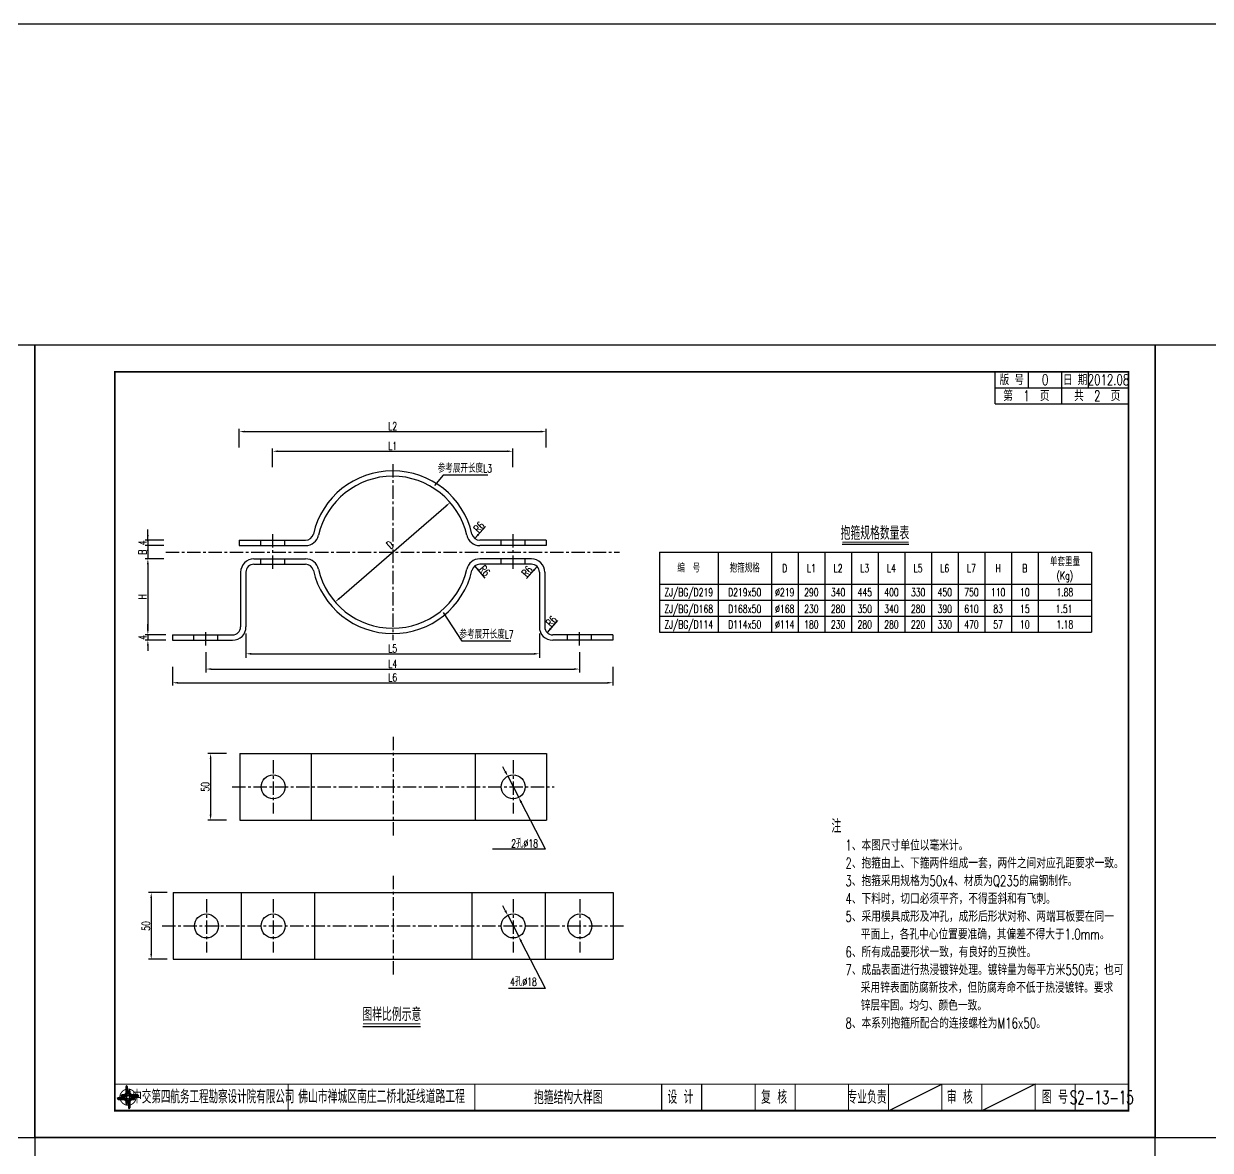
# Model space of a CAD drawing. Extents: x 4349 to 271026, y -15323 to -8945.
# Drawn here: x 7022.8 to 7467.6, y -11889.9 to -11467.5 of the extents above; entities that cross this region are included whole.
import ezdxf
from ezdxf.enums import TextEntityAlignment as Align

# ---------------------------------------------------------------- set-up
doc = ezdxf.new("R2010")
doc.units = 0
doc.header["$LTSCALE"] = 2
doc.header["$PDMODE"] = 32
doc.header["$PDSIZE"] = 0.3
doc.linetypes.add('CENTERX2', pattern=[4, 2.5, -0.5, 0.5, -0.5])
doc.layers.get('0').update_dxf_attribs({"linetype": 'CONTINUOUS'})
doc.layers.get('DEFPOINTS').update_dxf_attribs({"linetype": 'CONTINUOUS'})
for name, color, linetype in [('中线', 2, 'CENTERX2'), ('图框', 7, 'CONTINUOUS'), ('尺寸标注', 4, 'CONTINUOUS'), ('文字', 7, 'CONTINUOUS'), ('文字符号', 7, 'CONTINUOUS'), ('结构2', 7, 'CONTINUOUS')]:
    doc.layers.add(name, color=color, linetype=linetype)
doc.styles.get("Standard").update_dxf_attribs({"font": 'simplex1.shx', "width": 0.7, "bigfont": 'hztxt.shx'})
doc.dimstyles.new('1：10', dxfattribs={"dimtxt": 3, "dimasz": 2, "dimexe": 1, "dimexo": 1, "dimgap": 0.5, "dimtad": 1, "dimrnd": 0.0095, "dimdsep": 46, "dimtxsty": 'Standard', "dimcen": 0.09, "dimclrd": 256, "dimclre": 256, "dimadec": 0, "dimazin": 0, "dimtfac": 1, "dimtix": 1, "dimtmove": 2, "dimatfit": 3, "dimfxl": 0, "dimtolj": 1, "dimtzin": 0, "dimarcsym": 0})
doc.dimstyles.new('1：20', dxfattribs={"dimtxt": 3, "dimasz": 2, "dimexe": 1, "dimexo": 1, "dimgap": 0.5, "dimtad": 1, "dimlfac": 2, "dimrnd": 0.0095, "dimdsep": 46, "dimtxsty": 'Standard', "dimcen": 0.09, "dimclrd": 256, "dimclre": 256, "dimclrt": 256, "dimadec": 0, "dimazin": 0, "dimtfac": 1, "dimtix": 1, "dimtmove": 2, "dimatfit": 3, "dimfxl": 0, "dimtolj": 1, "dimtzin": 0, "dimarcsym": 0})

# ---------------------------------------------------------------- blocks, each defined once
blk = doc.blocks.new('series')
at = {"width": 0.75}
for tag, height, p in [('页码', 4, (-35, -19)), ('图名', 5, (-220, -282)), ('图号', 5, (-20, -282))]:
    blk.add_attdef(tag, text='', height=height, dxfattribs=at).set_placement(p, align=Align.MIDDLE_CENTER)
blk = doc.blocks.new('tb')
at = {"lineweight": -3}
h = blk.add_hatch(color=256, dxfattribs=at)
h.paths.add_polyline_path([(-1.23, -0.13), (-3.78, -0.14), (-4.14, -0.41), (-1.4, -0.44), (-0.56, -1.24), (-0.54, -2.62), (-0.27, -2.2), (-0.26, -1.06)])
h.paths.add_polyline_path([(0.13, -1.08), (0.14, -3.86), (0.41, -4.26), (0.44, -1.24), (1.25, -0.43), (2.66, -0.43), (2.26, -0.16), (1.07, -0.15)])
h.paths.add_polyline_path([(1.08, 0.3), (3.62, 0.3), (4.02, 0.56), (1.25, 0.57), (0.43, 1.39), (0.43, 2.8), (0.16, 2.41), (0.15, 1.24)])
h.paths.add_polyline_path([(-0.28, 1.21), (-0.28, 3.99), (-0.56, 4.39), (-0.57, 1.41), (-1.38, 0.6), (-2.74, 0.56), (-2.33, 0.3), (-1.2, 0.29)])
for p, q in [((-1.38, 0.6), (-2.74, 0.56)), ((-0.57, 1.41), (-1.38, 0.6)), ((-0.56, 4.39), (-0.57, 1.41)), ((0.43, 2.8), (0.43, 1.39)), ((0.43, 1.39), (1.25, 0.57)), ((1.25, 0.57), (4.02, 0.56)), ((-4.14, -0.41), (-1.4, -0.44)), ((-1.4, -0.44), (-0.56, -1.24)), ((-0.56, -1.24), (-0.54, -2.62)), ((0.41, -4.26), (0.44, -1.24)), ((0.44, -1.24), (1.25, -0.43)), ((1.25, -0.43), (2.66, -0.43))]:
    blk.add_line(p, q, dxfattribs=at)
at = {"lineweight": -3, "const_width": 0.35, "flags": 128}
for points in [[(-0.9, 3.02, 0.324167), (-3.16, -0.14)], [(2.88, 0.92, 0.324403), (-0.24, 3.15)], [(0.75, -2.86, 0.325418), (3.02, 0.26)], [(-2.98, -0.76, 0.322976), (0.14, -2.98)]]:
    blk.add_lwpolyline(points, format="xyb", dxfattribs=at)
at = {"lineweight": -3, "flags": 128}
for points in [[(-0.9, 3.99), (-0.9, 1.58), (-1.53, 0.91), (-2.34, 0.91), (-2.74, 0.56), (-2.33, 0.3), (-1.2, 0.29), (-0.28, 1.21), (-0.28, 3.99), (-0.56, 4.39)], [(-0.04, 0.77), (0.68, 0.04), (-0.04, -0.69), (-0.77, 0.05)], [(3.62, 0.92), (1.43, 0.92), (0.77, 1.54), (0.77, 2.38), (0.43, 2.8), (0.16, 2.41), (0.15, 1.24), (1.08, 0.3), (3.62, 0.3), (4.02, 0.56)], [(-3.73, -0.76), (-1.54, -0.76), (-0.89, -1.39), (-0.89, -2.21), (-0.54, -2.62), (-0.27, -2.2), (-0.26, -1.06), (-1.23, -0.13), (-3.78, -0.14), (-4.14, -0.41)], [(0.75, -3.85), (0.75, -1.43), (1.4, -0.78), (2.26, -0.78), (2.66, -0.43), (2.26, -0.16), (1.07, -0.15), (0.13, -1.08), (0.14, -3.86), (0.41, -4.26)]]:
    blk.add_lwpolyline(points, close=True, dxfattribs=at)
blk = doc.blocks.new('DIM')
at = {"color": 4}
blk.add_lwpolyline([(-1, -0.1, 0.2, 0, 0), (0, 0, 0, 0, 0)], format="xyseb", dxfattribs=at)
blk = doc.blocks.new('*D362')
at = {"layer": 'DEFPOINTS', "color": 0, "linetype": 'Continuous'}
for p in [(7218.59, -11620.44), (7103.59, -11661.15), (7218.59, -11661.15)]:
    blk.add_point(p, dxfattribs=at)
at = {"layer": '尺寸标注', "linetype": 'Continuous', "lineweight": -2}
for p, q in [((7103.59, -11626.44), (7103.59, -11619.44)), ((7105.59, -11620.44), (7216.59, -11620.44)), ((7218.59, -11626.44), (7218.59, -11619.44))]:
    blk.add_line(p, q, dxfattribs=at)
at = {"layer": '尺寸标注', "linetype": 'Continuous'}
for points in [[(7105.59, -11620.1), (7105.59, -11620.77), (7103.59, -11620.44)], [(7216.59, -11620.1), (7216.59, -11620.77), (7218.59, -11620.44)]]:
    blk.add_solid(points, dxfattribs=at)
at = {"layer": '尺寸标注', "color": 0, "linetype": 'Continuous', "insert": (7161.09, -11618.44), "char_height": 3, "attachment_point": 5}
blk.add_mtext('\\A1;L2', dxfattribs=at)
blk = doc.blocks.new('*D363')
at = {"layer": 'DEFPOINTS', "color": 0, "linetype": 'Continuous'}
for p in [(7206.09, -11627.82), (7116.09, -11658.9), (7206.09, -11658.9)]:
    blk.add_point(p, dxfattribs=at)
at = {"layer": '尺寸标注', "linetype": 'Continuous', "lineweight": -2}
for p, q in [((7116.09, -11633.82), (7116.09, -11626.82)), ((7206.09, -11633.82), (7206.09, -11626.82)), ((7118.09, -11627.82), (7204.09, -11627.82))]:
    blk.add_line(p, q, dxfattribs=at)
at = {"layer": '尺寸标注', "linetype": 'Continuous'}
for points in [[(7118.09, -11627.49), (7118.09, -11628.15), (7116.09, -11627.82)], [(7204.09, -11627.49), (7204.09, -11628.15), (7206.09, -11627.82)]]:
    blk.add_solid(points, dxfattribs=at)
at = {"layer": '尺寸标注', "color": 0, "linetype": 'Continuous', "insert": (7161.09, -11625.82), "char_height": 3, "attachment_point": 5}
blk.add_mtext('\\A1;L1', dxfattribs=at)
blk = doc.blocks.new('*D364')
at = {"layer": 'DEFPOINTS', "color": 0, "linetype": 'Continuous'}
for p in [(7103.59, -11661.15), (7069.31, -11663.15), (7103.59, -11663.15)]:
    blk.add_point(p, dxfattribs=at)
at = {"layer": '尺寸标注', "linetype": 'Continuous', "lineweight": -2}
for p, q in [((7069.31, -11659.15), (7069.31, -11657.15)), ((7075.31, -11661.15), (7068.31, -11661.15)), ((7069.31, -11661.15), (7069.31, -11663.15)), ((7075.31, -11663.15), (7068.31, -11663.15)), ((7069.31, -11665.15), (7069.31, -11667.15))]:
    blk.add_line(p, q, dxfattribs=at)
at = {"layer": '尺寸标注', "linetype": 'Continuous'}
for points in [[(7068.98, -11659.15), (7069.64, -11659.15), (7069.31, -11661.15)], [(7068.98, -11665.15), (7069.64, -11665.15), (7069.31, -11663.15)]]:
    blk.add_solid(points, dxfattribs=at)
at = {"layer": '尺寸标注', "linetype": 'Continuous', "insert": (7067.31, -11662.15), "char_height": 3, "attachment_point": 5, "rotation": 90}
blk.add_mtext('\\A1;4', dxfattribs=at)
blk = doc.blocks.new('*D365')
at = {"layer": 'DEFPOINTS', "color": 0, "linetype": 'Continuous'}
for p in [(7103.59, -11663.15), (7069.31, -11668.15), (7109.09, -11668.15)]:
    blk.add_point(p, dxfattribs=at)
at = {"layer": '尺寸标注', "linetype": 'Continuous', "lineweight": -2}
for p, q in [((7069.31, -11661.15), (7069.31, -11659.15)), ((7075.31, -11663.15), (7068.31, -11663.15)), ((7069.31, -11663.15), (7069.31, -11668.15)), ((7075.31, -11668.15), (7068.31, -11668.15)), ((7069.31, -11670.15), (7069.31, -11672.15))]:
    blk.add_line(p, q, dxfattribs=at)
at = {"layer": '尺寸标注', "linetype": 'Continuous'}
for points in [[(7068.98, -11661.15), (7069.64, -11661.15), (7069.31, -11663.15)], [(7068.98, -11670.15), (7069.64, -11670.15), (7069.31, -11668.15)]]:
    blk.add_solid(points, dxfattribs=at)
at = {"layer": '尺寸标注', "linetype": 'Continuous', "insert": (7067.31, -11665.65), "char_height": 3, "attachment_point": 5, "rotation": 90}
blk.add_mtext('\\A1;B', dxfattribs=at)
blk = doc.blocks.new('*D366')
at = {"layer": 'DEFPOINTS', "color": 0, "linetype": 'Continuous'}
for p in [(7109.09, -11668.15), (7069.31, -11696.65), (7101.09, -11696.65)]:
    blk.add_point(p, dxfattribs=at)
at = {"layer": '尺寸标注', "linetype": 'Continuous', "lineweight": -2}
for p, q in [((7075.31, -11668.15), (7068.31, -11668.15)), ((7069.31, -11670.15), (7069.31, -11694.65)), ((7075.31, -11696.65), (7068.31, -11696.65))]:
    blk.add_line(p, q, dxfattribs=at)
at = {"layer": '尺寸标注', "linetype": 'Continuous'}
for points in [[(7068.98, -11670.15), (7069.64, -11670.15), (7069.31, -11668.15)], [(7068.98, -11694.65), (7069.64, -11694.65), (7069.31, -11696.65)]]:
    blk.add_solid(points, dxfattribs=at)
at = {"layer": '尺寸标注', "linetype": 'Continuous', "insert": (7067.31, -11682.4), "char_height": 3, "attachment_point": 5, "rotation": 90}
blk.add_mtext('\\A1;H', dxfattribs=at)
blk = doc.blocks.new('*D367')
at = {"layer": 'DEFPOINTS', "color": 0, "linetype": 'Continuous'}
for p in [(7078.59, -11696.65), (7069.31, -11698.65), (7078.59, -11698.65)]:
    blk.add_point(p, dxfattribs=at)
at = {"layer": '尺寸标注', "linetype": 'Continuous', "lineweight": -2}
for p, q in [((7069.31, -11694.65), (7069.31, -11692.65)), ((7075.31, -11696.65), (7068.31, -11696.65)), ((7069.31, -11696.65), (7069.31, -11698.65)), ((7075.31, -11698.65), (7068.31, -11698.65)), ((7069.31, -11700.65), (7069.31, -11702.65))]:
    blk.add_line(p, q, dxfattribs=at)
at = {"layer": '尺寸标注', "linetype": 'Continuous'}
for points in [[(7068.98, -11694.65), (7069.64, -11694.65), (7069.31, -11696.65)], [(7068.98, -11700.65), (7069.64, -11700.65), (7069.31, -11698.65)]]:
    blk.add_solid(points, dxfattribs=at)
at = {"layer": '尺寸标注', "linetype": 'Continuous', "insert": (7067.31, -11697.65), "char_height": 3, "attachment_point": 5, "rotation": 90}
blk.add_mtext('\\A1;4', dxfattribs=at)
blk = doc.blocks.new('*D368')
at = {"layer": 'DEFPOINTS', "color": 0, "linetype": 'Continuous'}
for p in [(7078.59, -11698.65), (7243.59, -11698.65), (7243.59, -11714.59)]:
    blk.add_point(p, dxfattribs=at)
at = {"layer": '尺寸标注', "linetype": 'Continuous', "lineweight": -2}
for p, q in [((7078.59, -11708.59), (7078.59, -11715.59)), ((7243.59, -11708.59), (7243.59, -11715.59)), ((7080.59, -11714.59), (7241.59, -11714.59))]:
    blk.add_line(p, q, dxfattribs=at)
at = {"layer": '尺寸标注', "linetype": 'Continuous'}
for points in [[(7080.59, -11714.26), (7080.59, -11714.93), (7078.59, -11714.59)], [(7241.59, -11714.26), (7241.59, -11714.93), (7243.59, -11714.59)]]:
    blk.add_solid(points, dxfattribs=at)
at = {"layer": '尺寸标注', "linetype": 'Continuous', "insert": (7161.09, -11712.59), "char_height": 3, "attachment_point": 5}
blk.add_mtext('\\A1;L6', dxfattribs=at)
blk = doc.blocks.new('*D369')
at = {"layer": 'DEFPOINTS', "color": 0, "linetype": 'Continuous'}
for p in [(7091.09, -11700.65), (7231.09, -11700.65), (7231.09, -11709.46)]:
    blk.add_point(p, dxfattribs=at)
at = {"layer": '尺寸标注', "linetype": 'Continuous', "lineweight": -2}
for p, q in [((7091.09, -11703.46), (7091.09, -11710.46)), ((7231.09, -11703.46), (7231.09, -11710.46)), ((7093.09, -11709.46), (7229.09, -11709.46))]:
    blk.add_line(p, q, dxfattribs=at)
at = {"layer": '尺寸标注', "linetype": 'Continuous'}
for points in [[(7093.09, -11709.13), (7093.09, -11709.79), (7091.09, -11709.46)], [(7229.09, -11709.13), (7229.09, -11709.79), (7231.09, -11709.46)]]:
    blk.add_solid(points, dxfattribs=at)
at = {"layer": '尺寸标注', "linetype": 'Continuous', "insert": (7161.09, -11707.46), "char_height": 3, "attachment_point": 5}
blk.add_mtext('\\A1;L4', dxfattribs=at)
blk = doc.blocks.new('*D370')
at = {"layer": 'DEFPOINTS', "color": 0, "linetype": 'Continuous'}
for p in [(7106.09, -11690.9), (7216.09, -11690.9), (7216.09, -11703.73)]:
    blk.add_point(p, dxfattribs=at)
at = {"layer": '尺寸标注', "linetype": 'Continuous', "lineweight": -2}
for p, q in [((7106.09, -11697.73), (7106.09, -11704.73)), ((7216.09, -11697.73), (7216.09, -11704.73)), ((7108.09, -11703.73), (7214.09, -11703.73))]:
    blk.add_line(p, q, dxfattribs=at)
at = {"layer": '尺寸标注', "linetype": 'Continuous'}
for points in [[(7108.09, -11703.4), (7108.09, -11704.07), (7106.09, -11703.73)], [(7214.09, -11703.4), (7214.09, -11704.07), (7216.09, -11703.73)]]:
    blk.add_solid(points, dxfattribs=at)
at = {"layer": '尺寸标注', "linetype": 'Continuous', "insert": (7161.09, -11701.73), "char_height": 3, "attachment_point": 5}
blk.add_mtext('\\A1;L5', dxfattribs=at)
blk = doc.blocks.new('*D371')
at = {"layer": 'DEFPOINTS', "color": 0, "linetype": 'Continuous'}
for p in [(7182.64, -11647), (7139.54, -11684.3)]:
    blk.add_point(p, dxfattribs=at)
at = {"layer": '尺寸标注', "linetype": 'Continuous', "lineweight": -2}
blk.add_line((7141.05, -11683), (7181.12, -11648.31), dxfattribs=at)
at = {"layer": '尺寸标注', "linetype": 'Continuous'}
for points in [[(7180.9, -11648.06), (7181.34, -11648.56), (7182.64, -11647)], [(7140.83, -11682.74), (7141.27, -11683.25), (7139.54, -11684.3)]]:
    blk.add_solid(points, dxfattribs=at)
at = {"layer": '尺寸标注', "linetype": 'Continuous', "insert": (7160.08, -11662.87), "char_height": 3, "attachment_point": 5, "rotation": 40.8743}
blk.add_mtext('\\A1;D', dxfattribs=at)
blk = doc.blocks.new('*D372')
at = {"layer": 'DEFPOINTS', "color": 0, "linetype": 'Continuous'}
for p in [(7103.77, -11741.1), (7092.83, -11766.1), (7103.77, -11766.1)]:
    blk.add_point(p, dxfattribs=at)
at = {"layer": '尺寸标注', "linetype": 'Continuous', "lineweight": -2}
for p, q in [((7098.83, -11741.1), (7091.83, -11741.1)), ((7092.83, -11743.1), (7092.83, -11764.1)), ((7098.83, -11766.1), (7091.83, -11766.1))]:
    blk.add_line(p, q, dxfattribs=at)
at = {"layer": '尺寸标注', "linetype": 'Continuous'}
for points in [[(7092.5, -11743.1), (7093.17, -11743.1), (7092.83, -11741.1)], [(7092.5, -11764.1), (7093.17, -11764.1), (7092.83, -11766.1)]]:
    blk.add_solid(points, dxfattribs=at)
at = {"layer": '尺寸标注', "linetype": 'Continuous', "insert": (7090.83, -11753.6), "char_height": 3, "attachment_point": 5, "rotation": 90}
blk.add_mtext('\\A1;50', dxfattribs=at)
blk = doc.blocks.new('*D373')
at = {"layer": 'DEFPOINTS', "color": 0, "linetype": 'Continuous'}
for p in [(7078.77, -11793.26), (7070.57, -11818.26), (7078.77, -11818.26)]:
    blk.add_point(p, dxfattribs=at)
at = {"layer": '尺寸标注', "linetype": 'Continuous', "lineweight": -2}
for p, q in [((7076.57, -11793.26), (7069.57, -11793.26)), ((7070.57, -11795.26), (7070.57, -11816.26)), ((7076.57, -11818.26), (7069.57, -11818.26))]:
    blk.add_line(p, q, dxfattribs=at)
at = {"layer": '尺寸标注', "linetype": 'Continuous'}
for points in [[(7070.24, -11795.26), (7070.9, -11795.26), (7070.57, -11793.26)], [(7070.24, -11816.26), (7070.9, -11816.26), (7070.57, -11818.26)]]:
    blk.add_solid(points, dxfattribs=at)
at = {"layer": '尺寸标注', "linetype": 'Continuous', "insert": (7068.57, -11805.76), "char_height": 3, "attachment_point": 5, "rotation": 90}
blk.add_mtext('\\A1;50', dxfattribs=at)
blk = doc.blocks.new('12345')
at = {"layer": '图框'}
blk.add_lwpolyline([(4926.93, -9362.88), (4926.93, -9065.88), (4506.93, -9065.88), (4506.93, -9362.88)], close=True, dxfattribs=at)
blk = doc.blocks.new('123456')
at = {"layer": '图框', "linetype": 'Continuous'}
blk.add_blockref('12345', (0, -2522.15), dxfattribs=at)

msp = doc.modelspace()

# ---------------------------------------------------------------- linework, layer by layer
at = {"layer": '中线'}
for p, q in [((7161.08523, -11632.65352), (7161.08523, -11698.65352)), ((7111.58523, -11661.15352), (7111.58523, -11663.15352)), ((7116.08523, -11658.90352), (7116.08523, -11672.40352)), ((7120.58523, -11661.15352), (7120.58523, -11663.15352)), ((7201.58523, -11661.15352), (7201.58523, -11663.15352)), ((7206.08523, -11658.90352), (7206.08523, -11672.40352)), ((7210.58523, -11661.15352), (7210.58523, -11663.15352)), ((7076.08523, -11665.65352), (7246.08523, -11665.65352)), ((7111.58523, -11668.15352), (7111.58523, -11670.15352)), ((7120.58523, -11668.15352), (7120.58523, -11670.15352)), ((7201.58523, -11668.15352), (7201.58523, -11670.15352)), ((7210.58523, -11668.15352), (7210.58523, -11670.15352)), ((7086.58523, -11698.65352), (7086.58523, -11696.65352)), ((7091.08523, -11700.65352), (7091.08523, -11694.65352)), ((7095.58523, -11698.65352), (7095.58523, -11696.65352)), ((7226.58523, -11698.65352), (7226.58523, -11696.65352)), ((7231.08523, -11700.65352), (7231.08523, -11694.65352)), ((7235.58523, -11698.65352), (7235.58523, -11696.65352)), ((7161.27421, -11734.85481), (7161.27421, -11772.35481)), ((7116.27421, -11743.60481), (7116.27421, -11763.60481)), ((7206.27421, -11743.60481), (7206.27421, -11763.60481)), ((7100.89921, -11753.60481), (7221.64921, -11753.60481)), ((7161.27421, -11787.01423), (7161.27421, -11824.51423)), ((7091.27421, -11795.76423), (7091.27421, -11815.76423)), ((7116.27421, -11795.76423), (7116.27421, -11815.76423)), ((7206.27421, -11795.76423), (7206.27421, -11815.76423)), ((7231.27421, -11795.76423), (7231.27421, -11815.76423)), ((7074.64921, -11805.76423), (7247.89921, -11805.76423))]:
    msp.add_line(p, q, dxfattribs=at)
at = {"layer": '图框'}
for p, q in [((7386.92857, -11610.02657), (7386.92857, -11598.02657)), ((7399.42857, -11604.02657), (7399.42857, -11598.02657)), ((7411.92857, -11604.02657), (7411.92857, -11598.02657)), ((7421.92857, -11604.02657), (7421.92857, -11598.02657)), ((7386.92857, -11604.02657), (7436.92857, -11604.02657)), ((7411.92857, -11610.02657), (7411.92857, -11604.02657)), ((7386.92857, -11610.02657), (7436.92857, -11610.02657)), ((7401.92858, -11865.02657), (7381.92858, -11875.02657))]:
    msp.add_line(p, q, dxfattribs=at)
at = {"layer": '图框', "linetype": 'Continuous'}
msp.add_line((7346.92858, -11875.02657), (7366.92858, -11865.02657), dxfattribs=at)
msp.add_lwpolyline([(4349.44171, -11467.53445), (7922.30761, -11467.53445), (7922.30761, -12858.22414), (4349.44171, -12858.22414)], close=True, dxfattribs=at)
at = {"layer": '图框'}
for points, const_width in [([(7436.92857, -11598.02657), (7056.92857, -11598.02657), (7056.92858, -11875.02657), (7436.92858, -11875.02657), (7436.92857, -11598.02657)], 0.7), ([(7056.92858, -11865.02657), (7436.92858, -11865.02657)], 0.4), ([(7121.92858, -11865.02657), (7121.92858, -11875.02657)], 0.4), ([(7191.92858, -11875.02657), (7191.92858, -11865.02657)], 0.4), ([(7261.92858, -11875.02657), (7261.92858, -11865.02657)], 0.4), ([(7276.92858, -11875.02657), (7276.92858, -11865.02657)], 0.4), ([(7296.92858, -11875.02657), (7296.92858, -11865.02657)], 0.4), ([(7311.92858, -11875.02657), (7311.92858, -11865.02657)], 0.4), ([(7331.92858, -11875.02657), (7331.92858, -11865.02657)], 0.4), ([(7331.92858, -11875.02657), (7331.92858, -11865.02657)], 0.4), ([(7346.92858, -11875.02657), (7346.92858, -11865.02657)], 0.4), ([(7366.92858, -11875.02657), (7366.92858, -11865.02657)], 0.4), ([(7381.92858, -11875.02657), (7381.92858, -11865.02657)], 0.4), ([(7401.92858, -11875.02657), (7401.92858, -11865.02657)], 0.4), ([(7416.92858, -11875.02657), (7416.92858, -11865.02657)], 0.4)]:
    msp.add_lwpolyline(points, dxfattribs=dict(at, const_width=const_width))
at = {"layer": '尺寸标注'}
for p, q in [((7180.04127, -11636.77512), (7176.72643, -11640.681)), ((7196.76148, -11636.77512), (7180.04127, -11636.77512)), ((7195.83475, -11655.9987), (7191.88507, -11660.51533)), ((7195.81573, -11675.32336), (7191.86605, -11670.80672)), ((7211.25687, -11675.54883), (7215.20655, -11671.0322)), ((7187.11758, -11699.02198), (7180.08119, -11688.26715)), ((7222.93261, -11691.27322), (7218.98293, -11695.78986)), ((7076.08523, -11696.65352), (7072.90653, -11696.65352)), ((7076.08523, -11696.65352), (7072.90653, -11696.65352)), ((7106.08523, -11696.15352), (7106.08523, -11705.23377)), ((7216.08523, -11696.15352), (7216.08523, -11705.23377)), ((7076.08523, -11698.65352), (7072.90653, -11698.65352)), ((7205.43085, -11699.02198), (7187.11758, -11699.02198)), ((7091.08523, -11703.15352), (7091.08523, -11710.73394)), ((7231.08523, -11703.15352), (7231.08523, -11710.73394)), ((7203.2891, -11747.8308), (7202.37061, -11746.05419)), ((7204.2076, -11749.60742), (7208.34082, -11757.6022)), ((7218.38809, -11777.03638), (7209.25931, -11759.37882)), ((7218.38809, -11777.03638), (7198.54459, -11777.03638)), ((7203.2891, -11799.99023), (7202.37061, -11798.21361)), ((7204.2076, -11801.76684), (7208.34082, -11809.76162)), ((7218.38809, -11829.1958), (7209.25931, -11811.53824)), ((7218.38809, -11829.1958), (7204.51922, -11829.1958))]:
    msp.add_line(p, q, dxfattribs=at)
for centre in [(7116.27421, -11753.60481), (7206.27421, -11753.60481), (7091.27421, -11805.76423), (7116.27421, -11805.76423), (7206.27421, -11805.76423), (7231.27421, -11805.76423)]:
    msp.add_circle(centre, 4.5, dxfattribs=at)
at = {"layer": '文字'}
for p, q in [((7329.60309, -11662.68226), (7354.52724, -11662.68226)), ((7283.06517, -11665.68226), (7283.06517, -11695.68226)), ((7303.06517, -11665.68226), (7303.06517, -11695.68226)), ((7313.06517, -11665.68226), (7313.06517, -11695.68226)), ((7323.06517, -11665.68226), (7323.06517, -11695.68226)), ((7333.06517, -11665.68226), (7333.06517, -11695.68226)), ((7343.06517, -11665.68226), (7343.06517, -11695.68226)), ((7353.06517, -11665.68226), (7353.06517, -11695.68226)), ((7363.06517, -11665.68226), (7363.06517, -11695.68226)), ((7373.06517, -11665.68226), (7373.06517, -11695.68226)), ((7383.06517, -11665.68226), (7383.06517, -11695.68226)), ((7393.06517, -11665.68226), (7393.06517, -11695.68226)), ((7403.06517, -11665.68226), (7403.06517, -11695.68226)), ((7261.06517, -11677.68226), (7423.06517, -11677.68226)), ((7261.06517, -11683.68226), (7423.06517, -11683.68226)), ((7261.06517, -11689.68226), (7423.06517, -11689.68226)), ((7149.95392, -11843.50025), (7171.51469, -11843.50025))]:
    msp.add_line(p, q, dxfattribs=at)
at = {"layer": '文字', "const_width": 0.4}
for points in [[(7329.60309, -11661.85807), (7354.52724, -11661.85807)], [(7149.95392, -11842.50025), (7171.51469, -11842.50025)]]:
    msp.add_lwpolyline(points, dxfattribs=at)
at = {"layer": '文字符号', "color": 1}
for p, q in [((7261.06517, -11665.68226), (7261.06517, -11695.68226)), ((7261.06517, -11665.68226), (7423.06517, -11665.68226)), ((7423.06517, -11665.68226), (7423.06517, -11695.68226)), ((7261.06517, -11695.68226), (7423.06517, -11695.68226))]:
    msp.add_line(p, q, dxfattribs=at)
at = {"layer": '结构2'}
for p, q in [((7103.58523, -11661.15352), (7128.43557, -11661.15352)), ((7103.58523, -11661.15352), (7103.58523, -11663.15352)), ((7218.58523, -11661.15352), (7193.73488, -11661.15352)), ((7218.58523, -11661.15352), (7218.58523, -11663.15352)), ((7103.58523, -11663.15352), (7128.43557, -11663.15352)), ((7218.58523, -11663.15352), (7193.73488, -11663.15352)), ((7109.08523, -11668.15352), (7128.43557, -11668.15352)), ((7109.08523, -11670.15352), (7128.43557, -11670.15352)), ((7213.08523, -11668.15352), (7193.73488, -11668.15352)), ((7213.08523, -11670.15352), (7193.73488, -11670.15352)), ((7104.08523, -11673.15352), (7104.08523, -11693.65352)), ((7106.08523, -11673.15352), (7106.08523, -11693.65352)), ((7216.08523, -11673.15352), (7216.08523, -11693.65352)), ((7218.08523, -11673.15352), (7218.08523, -11693.65352)), ((7078.58523, -11696.65352), (7078.58523, -11698.65352)), ((7078.58523, -11696.65352), (7101.08523, -11696.65352)), ((7243.58523, -11696.65352), (7221.08523, -11696.65352)), ((7243.58523, -11696.65352), (7243.58523, -11698.65352)), ((7078.58523, -11698.65352), (7101.08523, -11698.65352)), ((7243.58523, -11698.65352), (7221.08523, -11698.65352)), ((7103.77421, -11741.10481), (7103.77421, -11766.10481)), ((7103.77421, -11741.10481), (7218.77421, -11741.10481)), ((7130.49338, -11741.10481), (7130.49338, -11766.10481)), ((7192.05503, -11741.10481), (7192.05503, -11766.10481)), ((7218.77421, -11741.10481), (7218.77421, -11766.10481)), ((7103.77421, -11766.10481), (7218.77421, -11766.10481)), ((7078.77421, -11793.26423), (7243.77421, -11793.26423)), ((7078.77421, -11793.26423), (7078.77421, -11818.26423)), ((7104.27421, -11793.26423), (7104.27421, -11818.26423)), ((7131.73927, -11793.26423), (7131.73927, -11818.26423)), ((7190.80914, -11793.26423), (7190.80914, -11818.26423)), ((7218.27421, -11793.26423), (7218.27421, -11818.26423)), ((7243.77421, -11793.26423), (7243.77421, -11818.26423)), ((7078.77421, -11818.26423), (7243.77421, -11818.26423))]:
    msp.add_line(p, q, dxfattribs=at)
for centre, radius, start, end in [((7161.08523, -11665.65352), 30.5, 12.937062, 167.062938), ((7161.08523, -11665.65352), 28.5, 12.937062, 167.062938), ((7128.43557, -11658.15352), 3, 270, 347.062938), ((7128.43557, -11658.15352), 5, 270, 347.062938), ((7193.73488, -11658.15352), 5, 192.937062, 270), ((7193.73488, -11658.15352), 3, 192.937062, 270), ((7109.08523, -11673.15352), 5, 90, 180), ((7109.08523, -11673.15352), 3, 90, 180), ((7128.43557, -11673.15352), 5, 12.937062, 90), ((7128.43557, -11673.15352), 3, 12.937062, 90), ((7193.73488, -11673.15352), 5, 90, 167.062938), ((7193.73488, -11673.15352), 3, 90, 167.062938), ((7213.08523, -11673.15352), 5, 0, 90), ((7213.08523, -11673.15352), 3, 0, 90), ((7161.08523, -11665.65352), 30.5, 192.937062, 347.062938), ((7161.08523, -11665.65352), 28.5, 192.937062, 347.062938), ((7101.08523, -11693.65352), 3, 270, 0), ((7101.08523, -11693.65352), 5, 270, 0), ((7221.08523, -11693.65352), 5, 180, 270), ((7221.08523, -11693.65352), 3, 180, 270)]:
    msp.add_arc(centre, radius, start, end, dxfattribs=at)

# ---------------------------------------------------------------- block references
at = {"layer": '图框', "color": 1, "linetype": 'Continuous'}
for p in [(2100, 0), (2520, 0), (2940, 0), (2520, -297)]:
    msp.add_blockref('123456', p, dxfattribs=at)
at = {"layer": '图框'}
ref = msp.add_blockref('series', (7446.92858, -11588.02657), dxfattribs=at)
ref.add_attrib('页码', '第  1  页    共  2  页', dxfattribs={"layer": '0', "height": 4, "width": 0.7}).set_placement((7411.92857, -11607.02657), align=Align.MIDDLE_CENTER)
ref.add_attrib('图名', '抱箍结构大样图', dxfattribs={"layer": '0', "height": 5, "width": 0.7}).set_placement((7226.92858, -11870.02657), align=Align.MIDDLE_CENTER)
ref.add_attrib('图号', 'S2-13-15', dxfattribs={"layer": '0', "height": 5, "width": 0.65}).set_placement((7426.92858, -11870.02657), align=Align.MIDDLE_CENTER)
at = {"layer": '图框', "lineweight": -3}
msp.add_blockref('tb', (7061.92431, -11870.02123), dxfattribs=at)
at = {"layer": '尺寸标注', "zscale": 2}
for p, xscale, yscale, rotation in [((7191.88507, -11660.51533), 1.999999999999997, 2, 228.8311447301765), ((7191.84903, -11660.48307), -1.99999999999983, 1.999999999999091, 47.48579792376551), ((7191.86605, -11670.80672), -2.000000000000681, 2, 311.1688552698063), ((7191.86605, -11670.80672), 2.000000000000681, 2, 131.1688552698063), ((7215.20655, -11671.0322), -2.00000000000051, 2.000000000000909, 228.8311447301201), ((7215.20655, -11671.0322), 2.000000000000681, 2, 48.83114473019368), ((7218.98293, -11695.78986), 1.999999999999997, 2, 228.8311447301765), ((7218.98293, -11695.78986), -2.000000000000681, 1.999999999999091, 48.83114473019367), ((7204.2076, -11749.60742), 2.000000000000345, 2, 297.3385173287814), ((7204.2076, -11749.60742), -2.000000000000346, 2, 117.3385173287815), ((7208.34082, -11757.6022), -2.000000000000359, 2.000000000000455, 297.3385173288106), ((7208.34082, -11757.6022), 2.000000000000345, 2, 117.3385173287814), ((7204.2076, -11801.76684), 2.000000000000345, 2, 297.3385173287814), ((7204.2076, -11801.76684), -2.000000000000358, 2.000000000000455, 117.3385173288105), ((7208.34082, -11809.76162), -2.000000000000345, 2, 297.3385173287814), ((7208.34082, -11809.76162), 2.000000000000345, 2, 117.3385173287814)]:
    msp.add_blockref('DIM', p, dxfattribs=dict(at, xscale=xscale, yscale=yscale, rotation=rotation))

# ---------------------------------------------------------------- texts
at = {"layer": '图框'}
for s, height, width, p in [('版 号', 4, 0.7, (7393.17857, -11601.02657)), ('0', 4, 0.7, (7405.67857, -11601.02657)), ('日 期', 4, 0.7, (7416.92857, -11601.02657)), ('2012.08', 4, 0.7, (7429.42857, -11601.02657)), ('中交第四航务工程勘察设计院有限公司', 5, 0.65, (7093.85942, -11869.77813)), ('佛山市禅城区南庄二桥北延线道路工程', 5, 0.7, (7156.92858, -11869.71187)), ('设 计', 5, 0.7, (7268.97324, -11869.93198)), ('复 核', 5, 0.7, (7304.06806, -11869.93198)), ('专业负责', 5, 0.7, (7338.9188, -11869.93198)), ('审 核', 5, 0.7, (7373.69261, -11869.93198)), ('图 号', 5, 0.7, (7409.31178, -11869.93198))]:
    msp.add_text(s, height=height, dxfattribs=dict(at, width=width)).set_placement(p, align=Align.MIDDLE_CENTER)
at = {"layer": '尺寸标注', "char_height": 3, "attachment_point": 5}
for insert, rotation in [((7193.51277, -11656.24352), 48.8311447), ((7195.55321, -11672.60695), 311.1688553), ((7211.51939, -11672.83243), 48.8311447), ((7220.61063, -11691.51804), 48.8311447)]:
    msp.add_mtext('\\A1;R6', dxfattribs=dict(at, insert=insert, rotation=rotation))
at = {"layer": '文字', "width": 0.7}
for s, height, p in [('参考展开长度L3', 3, (7188.1412, -11634.27512)), ('抱箍规格数量表', 5, (7341.86803, -11658.47185)), ('编  号', 3, (7272.06517, -11671.68226)), ('抱箍规格', 3, (7293.06517, -11671.68226)), ('D', 3, (7308.06517, -11671.68226)), ('L1', 3, (7318.06517, -11671.68226)), ('L2', 3, (7328.06517, -11671.68226)), ('L3', 3, (7338.06517, -11671.68226)), ('L4', 3, (7348.06517, -11671.68226)), ('L5', 3, (7358.06517, -11671.68226)), ('L6', 3, (7368.06517, -11671.68226)), ('L7', 3, (7378.06517, -11671.68226)), ('H', 3, (7388.06517, -11671.68226)), ('B', 3, (7398.06517, -11671.68226)), ('单套重量', 3, (7413.1344, -11669.30828)), ('(Kg)', 3, (7413.06517, -11674.41373)), ('ZJ/BG/D219', 3, (7272.06517, -11680.68226)), ('D219x50', 3, (7293.06517, -11680.68226)), ('%%c219', 3, (7308.06517, -11680.68226)), ('290', 3, (7318.06517, -11680.68226)), ('340', 3, (7328.06517, -11680.68226)), ('445', 3, (7338.06517, -11680.68226)), ('400', 3, (7348.06517, -11680.68226)), ('330', 3, (7358.06517, -11680.68226)), ('450', 3, (7368.06517, -11680.68226)), ('750', 3, (7378.06517, -11680.68226)), ('110', 3, (7388.06517, -11680.68226)), ('10', 3, (7398.06517, -11680.68226)), ('1.88', 3, (7413.06517, -11680.68226)), ('ZJ/BG/D168', 3, (7272.06517, -11686.92047)), ('D168x50', 3, (7293.06517, -11686.92047)), ('%%C168', 3, (7308.06517, -11686.92047)), ('230', 3, (7318.06517, -11686.92047)), ('280', 3, (7328.06517, -11686.92047)), ('350', 3, (7338.06517, -11686.92047)), ('340', 3, (7348.06517, -11686.92047)), ('280', 3, (7358.06517, -11686.92047)), ('390', 3, (7368.06517, -11686.92047)), ('610', 3, (7378.06517, -11686.92047)), ('83', 3, (7388.06517, -11686.92047)), ('15', 3, (7398.06517, -11686.92047)), ('1.51', 3, (7412.77945, -11686.92047)), ('ZJ/BG/D114', 3, (7272.06517, -11692.75123)), ('D114x50', 3, (7293.06517, -11692.75123)), ('%%c114', 3, (7308.06517, -11692.75123)), ('180', 3, (7318.06517, -11692.75123)), ('230', 3, (7328.06517, -11692.75123)), ('280', 3, (7338.06517, -11692.75123)), ('280', 3, (7348.06517, -11692.75123)), ('220', 3, (7358.06517, -11692.75123)), ('330', 3, (7368.06517, -11692.75123)), ('470', 3, (7378.06517, -11692.75123)), ('57', 3, (7388.06517, -11692.75123)), ('10', 3, (7398.06517, -11692.75123)), ('1.18', 3, (7413.06517, -11692.75123)), ('参考展开长度L7', 3, (7196.27891, -11696.52198)), ('2孔%%c18', 3, (7210.53848, -11774.85137)), ('4孔%%c18', 3, (7210.09655, -11826.6958)), ('图样比例示意', 5, (7160.78594, -11838.917))]:
    msp.add_text(s, height=height, dxfattribs=at).set_placement(p, align=Align.MIDDLE_CENTER)
at = {"layer": '文字', "linetype": 'Continuous', "width": 0.7}
msp.add_text('注', height=5, dxfattribs=at).set_placement((7325.5622, -11770.82472))
at = {"layer": '文字', "color": 7, "linetype": 'Continuous', "insert": (7330.80865, -11773.49828), "char_height": 4, "width": 117.1925511, "attachment_point": 1}
msp.add_mtext('1、本图尺寸单位以毫米计。\\P2、抱箍由上、下箍两件组成一套，两件之间对应孔距要求一致。\\P3、抱箍采用规格为50x4、材质为Q235的扁钢制作。\\P4、下料时，切口必须平齐，不得歪斜和有飞刺。\\P5、采用模具成形及冲孔，成形后形状对称、两端耳板要在同一\\P   平面上，各孔中心位置要准确，其偏差不得大于1.0mm。\\P6、所有成品要形状一致，有良好的互换性。\\P7、成品表面进行热浸镀锌处理。镀锌量为每平方米550克；也可\\P   采用锌表面防腐新技术，但防腐寿命不低于热浸镀锌。要求\\P   锌层牢固。均匀、颜色一致。\\P8、本系列抱箍所配合的连接螺栓为M16x50。 ', dxfattribs=at)

# ---------------------------------------------------------------- dimensions: what is measured, and where the dimension line sits
at = {"layer": '尺寸标注', "linetype": 'Continuous'}
for base, p1, p2, text, dimstyle, picture, middle in [((7218.58523, -11620.43531), (7103.58523, -11661.15352), (7218.58523, -11661.15352), 'L2', '1：10', '*D362', (7161.08523, -11618.43531)), ((7206.08523, -11627.81889), (7116.08523, -11658.90352), (7206.08523, -11658.90352), 'L1', '1：10', '*D363', (7161.08523, -11625.81889)), ((7216.08523, -11703.73377), (7106.08523, -11690.9033), (7216.08523, -11690.9033), 'L5', '1：20', '*D370', (7161.08523, -11701.73377)), ((7243.58523, -11714.5924), (7078.58523, -11698.65352), (7243.58523, -11698.65352), 'L6', '1：20', '*D368', (7161.08523, -11712.5924)), ((7231.08523, -11709.45845), (7091.08523, -11700.65352), (7231.08523, -11700.65352), 'L4', '1：20', '*D369', (7161.08523, -11707.45845))]:
    dim = msp.add_linear_dim(base=base, p1=p1, p2=p2, text=text, dimstyle=dimstyle, dxfattribs=at)
    dim.commit()
    dim.dimension.update_dxf_attribs({"geometry": picture, "text_midpoint": middle})
dim = msp.add_diameter_dim_2p(p1=(7139.53505, -11684.30398), p2=(7182.63541, -11647.00305), text='D', dimstyle='1：20', dxfattribs=at)
dim.commit()
dim.dimension.update_dxf_attribs({"geometry": '*D371', "text_midpoint": (7160.07719, -11662.87437), "dimtype": 163})
for base, p1, p2, picture, middle in [((7069.31012, -11663.15352), (7103.58523, -11661.15352), (7103.58523, -11663.15352), '*D364', (7067.31012, -11662.15352)), ((7069.31012, -11698.65352), (7078.58523, -11696.65352), (7078.58523, -11698.65352), '*D367', (7067.31012, -11697.65352)), ((7092.83281, -11766.10481), (7103.77421, -11741.10481), (7103.77421, -11766.10481), '*D372', (7090.83281, -11753.60481)), ((7070.56991, -11818.26423), (7078.77421, -11793.26423), (7078.77421, -11818.26423), '*D373', (7068.56991, -11805.76423))]:
    dim = msp.add_linear_dim(base=base, p1=p1, p2=p2, angle=90, dimstyle='1：20', dxfattribs=at)
    dim.commit()
    dim.dimension.update_dxf_attribs({"geometry": picture, "text_midpoint": middle})
for base, p1, p2, text, picture, middle in [((7069.31012, -11668.15352), (7103.58523, -11663.15352), (7109.08523, -11668.15352), 'B', '*D365', (7067.31012, -11665.65352)), ((7069.31012, -11696.65352), (7109.08523, -11668.15352), (7101.08523, -11696.65352), 'H', '*D366', (7067.31012, -11682.40352))]:
    dim = msp.add_linear_dim(base=base, p1=p1, p2=p2, angle=90, text=text, dimstyle='1：20', dxfattribs=at)
    dim.commit()
    dim.dimension.update_dxf_attribs({"geometry": picture, "text_midpoint": middle})

doc.saveas('drawing.dxf')
